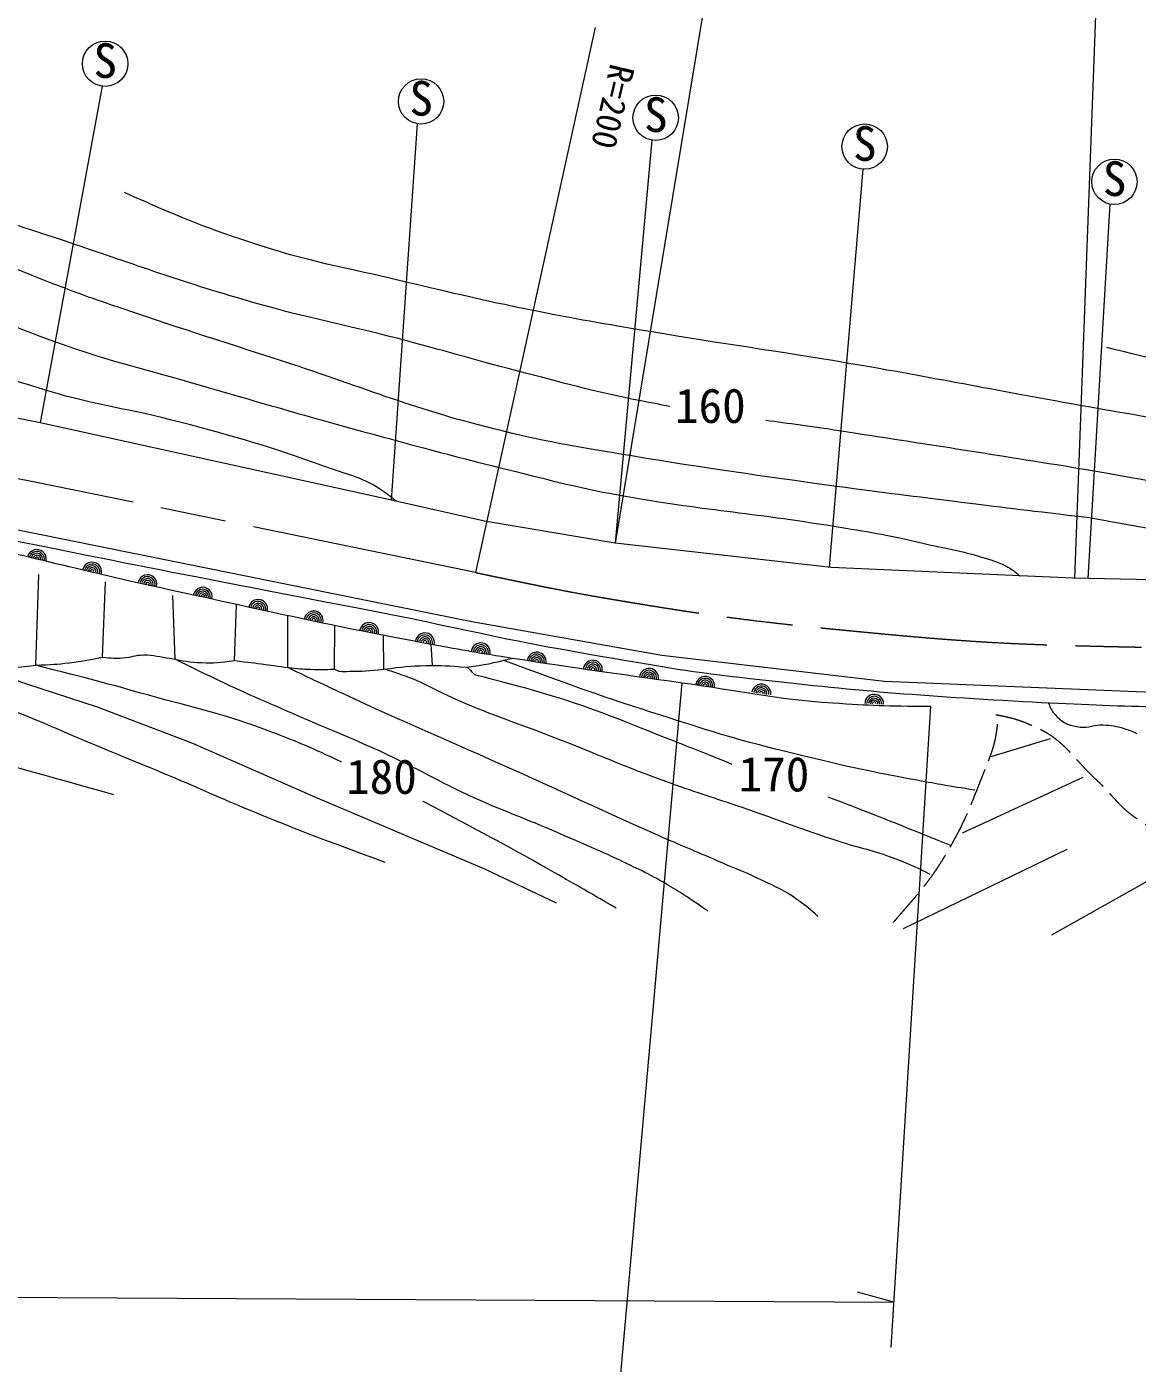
# Model space of a CAD drawing. Units: millimetres, scale not verified. Extents: x 40000 to 680000, y 20000 to 380000.
# Drawn here: x 249828 to 308568, y 247348 to 318026 of the extents above; entities that cross this region are included whole.
import ezdxf
from ezdxf.enums import TextEntityAlignment as Align

# ---------------------------------------------------------------- set-up
doc = ezdxf.new("R2010")
doc.units = ezdxf.units.MM
doc.header["$LTSCALE"] = 1000
doc.linetypes.add('CHAIN', pattern=[18.5, 12, -1.5, 3.5, -1.5])
doc.linetypes.add('USER1', pattern=[2.5, 2, -0.5])
for name, color, linetype, lineweight in [('M-BGD', 7, 'Continuous', 13), ('M-BMK', 7, 'CHAIN', 13), ('M-STR-HTXT', 7, 'Continuous', 13)]:
    doc.layers.add(name, color=color, linetype=linetype, lineweight=lineweight)
doc.styles.add('ＭＳ ゴシック', font='')
doc.styles.get('ＭＳ ゴシック').set_extended_font_data('MS Gothic')

msp = doc.modelspace()

# ---------------------------------------------------------------- linework, layer by layer
at = {"layer": 'M-BGD'}
for p, q in [((253810, 314882), (250533, 297079)), ((270484, 312894), (269110, 292990)), ((282898, 312028), (280951, 290714)), ((294058, 310490), (292273, 289449)), ((307124, 308650), (305948, 288849)), ((250306, 284262), (250465, 289066)), ((253844, 284684), (253996, 288672)), ((257681, 284576), (257548, 287955)), ((260812, 284503), (260916, 287477)), ((263637, 284138), (263647, 286906)), ((266111, 284051), (266119, 286375)), ((268709, 284051), (268696, 285857)), ((271286, 284246), (271225, 285376)), ((300835, 279435), (303982, 280385)), ((299322, 275390), (305710, 278350)), ((304835, 274519), (296188, 270328)), ((304056, 270001), (310786, 273802))]:
    msp.add_line(p, q, dxfattribs=at)
for points in [[(347769, 288743), (336386, 288326), (312715, 288706), (305167, 288865), (292383, 289436), (280951, 290714), (274047, 291871), (268968, 293022), (250533, 297079), (238775, 299422)], [(244902, 292313), (273376, 286566), (283427, 284793), (295203, 283416), (317112, 282511), (332336, 282203), (348014, 282590)], [(277857, 271686), (274055, 273477), (268738, 275726), (265124, 277263), (258617, 280117), (253563, 282035), (249834, 283254), (247166, 284216)]]:
    msp.add_lwpolyline(points, dxfattribs=at)
at = {"layer": 'M-BGD', "color": 1}
for centre in [(253974, 316071), (270685, 314077), (283094, 313212), (294148, 311687), (307359, 309827)]:
    msp.add_circle(centre, 1200, dxfattribs=at)
at = {"layer": 'M-BGD'}
for centre, radius, start, end in [((250362, 289879), 500, 347.18073, 167.18073), ((250362, 289879), 400, 347.18073, 167.18073), ((250362, 289879), 300, 347.18073, 167.18073), ((250362, 289879), 200, 347.18073, 167.18073), ((250362, 289879), 100, 347.18073, 167.18073), ((253287, 289213), 500, 347.18073, 167.18073), ((253287, 289213), 400, 347.18073, 167.18073), ((253287, 289213), 300, 347.18073, 167.18073), ((253287, 289213), 200, 347.18073, 167.18073), ((253287, 289213), 100, 347.18073, 167.18073), ((256213, 288547), 500, 347.18073, 167.18073), ((256213, 288547), 400, 347.18073, 167.18073), ((256213, 288547), 300, 347.18073, 167.18073), ((256213, 288547), 200, 347.18073, 167.18073), ((256213, 288547), 100, 347.18073, 167.18073), ((259138, 287882), 500, 347.18073, 167.18073), ((259138, 287882), 400, 347.18073, 167.18073), ((259138, 287882), 300, 347.18073, 167.18073), ((259138, 287882), 200, 347.18073, 167.18073), ((259138, 287882), 100, 347.18073, 167.18073), ((262068, 287237), 500, 348.23359, 168.23359), ((262068, 287237), 400, 348.23359, 168.23359), ((262068, 287237), 300, 348.23359, 168.23359), ((262068, 287237), 200, 348.23359, 168.23359), ((262068, 287237), 100, 348.23359, 168.23359), ((265005, 286626), 500, 348.23359, 168.23359), ((265005, 286626), 400, 348.23359, 168.23359), ((265005, 286626), 300, 348.23359, 168.23359), ((265005, 286626), 200, 348.23359, 168.23359), ((265005, 286626), 100, 348.23359, 168.23359), ((267942, 286014), 500, 348.23359, 168.23359), ((267942, 286014), 400, 348.23359, 168.23359), ((267942, 286014), 300, 348.23359, 168.23359), ((267942, 286014), 200, 348.23359, 168.23359), ((267942, 286014), 100, 348.23359, 168.23359), ((270891, 285466), 500, 349.901, 169.901), ((270891, 285466), 400, 349.901, 169.901), ((270891, 285466), 300, 349.901, 169.901), ((270891, 285466), 200, 349.901, 169.901), ((270891, 285466), 100, 349.901, 169.901), ((273844, 284940), 500, 349.901, 169.901), ((273844, 284940), 400, 349.901, 169.901), ((273844, 284940), 300, 349.901, 169.901), ((273844, 284940), 200, 349.901, 169.901), ((273844, 284940), 100, 349.901, 169.901), ((276804, 284455), 500, 351.74133, 171.74133), ((276804, 284455), 400, 351.74133, 171.74133), ((276804, 284455), 300, 351.74133, 171.74133), ((276804, 284455), 200, 351.74133, 171.74133), ((276804, 284455), 100, 351.74133, 171.74133), ((279773, 284024), 500, 351.74133, 171.74133), ((279773, 284024), 400, 351.74133, 171.74133), ((279773, 284024), 300, 351.74133, 171.74133), ((279773, 284024), 200, 351.74133, 171.74133), ((279773, 284024), 100, 351.74133, 171.74133), ((282742, 283593), 500, 351.74133, 171.74133), ((282742, 283593), 400, 351.74133, 171.74133), ((282742, 283593), 300, 351.74133, 171.74133), ((282742, 283593), 200, 351.74133, 171.74133), ((282742, 283593), 100, 351.74133, 171.74133), ((285712, 283171), 500, 352.16346, 172.16346), ((285712, 283171), 400, 352.16346, 172.16346), ((285712, 283171), 300, 352.16346, 172.16346), ((285712, 283171), 200, 352.16346, 172.16346), ((285712, 283171), 100, 352.16346, 172.16346), ((288684, 282762), 500, 352.16346, 172.16346), ((288684, 282762), 400, 352.16346, 172.16346), ((288684, 282762), 300, 352.16346, 172.16346), ((288684, 282762), 200, 352.16346, 172.16346), ((288684, 282762), 100, 352.16346, 172.16346), ((294653, 282219), 500, 357.70702, 177.70702), ((294653, 282219), 400, 357.70702, 177.70702), ((294653, 282219), 300, 357.70702, 177.70702), ((294653, 282219), 200, 357.70702, 177.70702), ((294653, 282219), 100, 357.70702, 177.70702)]:
    msp.add_arc(centre, radius, start, end, dxfattribs=at)
for points, knots in [([(306039, 292050), (302736, 292442), (301900, 292540), (299248, 292872), (296673, 293194), (295230, 293368), (292659, 293721), (288421, 294302), (286048, 294635), (281827, 295328), (279134, 295770), (277620, 296010), (274967, 296652), (270342, 297771), (267883, 298874), (263355, 300340), (259782, 301496), (257775, 302128), (254221, 303343), (253275, 303666), (252747, 303855), (251812, 304210), (249129, 305226), (247666, 305898), (245034, 307041), (242976, 307935), (241860, 308517), (239811, 309430), (238237, 310131), (237343, 310497), (235758, 311175), (234362, 311772), (233614, 312199), (232177, 312691), (231176, 313035), (230816, 313145), (229580, 313467)], [0, 0, 0, 0, 1, 1, 1, 2, 2, 2, 3, 3, 3, 4, 4, 4, 5, 5, 5, 6, 6, 6, 7, 7, 7, 8, 8, 8, 9, 9, 9, 10, 10, 10, 11, 11, 11, 12, 12, 12, 12]), ([(283835, 297952), (283321, 298043), (282782, 298145), (282209, 298259), (279661, 298768), (278261, 299183), (275744, 299833), (273290, 300466), (271934, 300891), (269482, 301531), (266511, 302305), (264808, 302588), (261856, 303431), (258109, 304501), (256060, 305267), (252368, 306516), (249661, 307432), (248104, 307848), (245475, 308969), (242282, 310331), (241190, 311022), (237623, 313129)], [0, 0, 0, 0, 1, 1, 1, 2, 2, 2, 3, 3, 3, 4, 4, 4, 5, 5, 5, 6, 6, 6, 7, 7, 7, 7]), ([(183671, 305326), (188529, 306336), (189814, 306582), (193766, 307312), (199891, 308444), (203339, 308999), (209508, 309859), (212830, 310322), (214698, 310568), (218045, 310788), (221721, 311031), (223806, 310911), (227475, 310581), (229212, 310424), (230168, 310168), (231868, 309781), (234360, 309214), (235662, 308550), (238053, 307647), (238782, 307372), (239169, 307162), (239874, 306828), (242508, 305582), (243827, 304564), (246488, 303375), (248385, 302527), (249444, 302033), (251403, 301339), (254367, 300290), (256097, 299916), (259117, 299040), (263111, 297882), (265346, 297226), (269362, 296142), (271483, 295569), (272671, 295248), (274805, 294726), (277297, 294116), (278681, 293707), (281205, 293252), (285607, 292458), (288125, 292336), (292538, 291611), (294288, 291324), (295273, 291177), (296997, 290766), (298629, 290378), (299581, 290278), (301159, 289707), (301423, 289612), (301570, 289549), (301809, 289403), (302035, 289264), (302116, 289195), (302349, 288991)], [0, 0, 0, 0, 1, 1, 1, 2, 2, 2, 3, 3, 3, 4, 4, 4, 5, 5, 5, 6, 6, 6, 7, 7, 7, 8, 8, 8, 9, 9, 9, 10, 10, 10, 11, 11, 11, 12, 12, 12, 13, 13, 13, 14, 14, 14, 15, 15, 15, 16, 16, 16, 17, 17, 17, 18, 18, 18, 18]), ([(347597, 293405), (346545, 293439), (346271, 293440), (345421, 293458), (341860, 293530), (339857, 293236), (336302, 293447), (332363, 293681), (330153, 293838), (326240, 294343), (321226, 294990), (318476, 295737), (313496, 296614), (310386, 297161), (308641, 297452), (305532, 298004), (300715, 298858), (298031, 299419), (293208, 300242), (289145, 300936), (286850, 301210), (282788, 301903), (280306, 302327), (278914, 302555), (276447, 303053), (273879, 303570), (272452, 303915), (269905, 304524), (266640, 305303), (264759, 305575), (261577, 306643), (258953, 307524), (258024, 307908), (254992, 309260)], [0, 0, 0, 0, 1, 1, 1, 2, 2, 2, 3, 3, 3, 4, 4, 4, 5, 5, 5, 6, 6, 6, 7, 7, 7, 8, 8, 8, 9, 9, 9, 10, 10, 10, 11, 11, 11, 11]), ([(269368, 292931), (268991, 293258), (268840, 293348), (268481, 293585), (267461, 294259), (266731, 294348), (265583, 294769), (262648, 295845), (260954, 296316), (257932, 297117), (255220, 297836), (253627, 297958), (250943, 298774), (248422, 299541), (246997, 299972), (244588, 301038), (242885, 301792), (242014, 302390), (240315, 303151), (239850, 303359), (239578, 303448), (239110, 303649), (237600, 304297), (236828, 304847), (235268, 305363), (231381, 306648), (229074, 307218), (224983, 307380), (222395, 307483), (220942, 307291), (218355, 307170), (213673, 306951), (211046, 306869), (206375, 306484), (202456, 306162), (200256, 306002), (196358, 305487), (192035, 304917), (189572, 304770), (185328, 303774), (182414, 303089), (180860, 302414), (177990, 301562), (174418, 300500), (172441, 299813), (168830, 298890), (165167, 297953), (163124, 297278), (159366, 296857), (157139, 296607), (156315, 296532), (153641, 296483)], [0, 0, 0, 0, 1, 1, 1, 2, 2, 2, 3, 3, 3, 4, 4, 4, 5, 5, 5, 6, 6, 6, 7, 7, 7, 8, 8, 8, 9, 9, 9, 10, 10, 10, 11, 11, 11, 12, 12, 12, 13, 13, 13, 14, 14, 14, 15, 15, 15, 16, 16, 16, 17, 17, 17, 17]), ([(347474, 296753), (346404, 296695), (346136, 296680), (345279, 296634), (341784, 296444), (339827, 295975), (336330, 296138), (332416, 296320), (330226, 296557), (326343, 297081), (320933, 297811), (317943, 298514), (312620, 299722), (310400, 300225), (309668, 300383), (306951, 301069)], [0, 0, 0, 0, 1, 1, 1, 2, 2, 2, 3, 3, 3, 4, 4, 4, 5, 5, 5, 5]), ([(347665, 291583), (346515, 291553), (346221, 291540), (345296, 291509), (341803, 291391), (339852, 290989), (336359, 291096), (332342, 291220), (330096, 291440), (326094, 291810), (321007, 292280), (318167, 292661), (313107, 293367), (310002, 293801), (308288, 294205), (305193, 294707), (300359, 295491), (297648, 295908), (292808, 296654), (291339, 296881), (290095, 297046), (288918, 297200)], [0, 0, 0, 0, 1, 1, 1, 2, 2, 2, 3, 3, 3, 4, 4, 4, 5, 5, 5, 6, 6, 6, 7, 7, 7, 7]), ([(215328, 293188), (217904, 293517), (218646, 293577), (220780, 293726), (224358, 293975), (226379, 293971), (229961, 293798), (234349, 293587), (236788, 293157), (241136, 292531), (242824, 292288), (243740, 291985), (245410, 291638), (255040, 289639), (258102, 289083), (270112, 286748)], [0, 0, 0, 0, 1, 1, 1, 2, 2, 2, 3, 3, 3, 4, 4, 4, 5, 5, 5, 5]), ([(215471, 292564), (219663, 293045), (220911, 293151), (224412, 293258), (228800, 293391), (231276, 293282), (235644, 292837), (239500, 292444), (241601, 291789), (245396, 290999), (250083, 290022), (252666, 289286), (257345, 288272), (262758, 287100), (265780, 286386), (271225, 285376), (272902, 285065), (273843, 284900), (275528, 284640), (279023, 284100), (280986, 283827), (284489, 283339), (287600, 282906), (289325, 282484), (292459, 282273), (294483, 282136), (295195, 282103), (297650, 282099)], [0, 0, 0, 0, 1, 1, 1, 2, 2, 2, 3, 3, 3, 4, 4, 4, 5, 5, 5, 6, 6, 6, 7, 7, 7, 8, 8, 8, 9, 9, 9, 9]), ([(270112, 286748), (274796, 285748), (276043, 285460), (279876, 284801), (282653, 284323), (284206, 284020), (287004, 283691), (292850, 283005), (296140, 282705), (302017, 282378), (307545, 282069), (309405, 282045), (316187, 281990)], [0, 0, 0, 0, 1, 1, 1, 2, 2, 2, 3, 3, 3, 4, 4, 4, 4]), ([(246072, 284442), (246781, 284263), (247026, 284226), (247648, 284158), (248681, 284046), (249099, 284131), (250306, 284262)], [0, 0, 0, 0, 1, 1, 1, 2, 2, 2, 2]), ([(250306, 284262), (251154, 284300), (251398, 284310), (252093, 284394), (252781, 284476), (253019, 284522), (253844, 284684)], [0, 0, 0, 0, 1, 1, 1, 2, 2, 2, 2]), ([(266494, 279135), (264800, 279938), (264284, 280145), (262833, 280709), (260346, 281674), (258859, 281949), (256290, 282671), (253962, 283327), (253202, 283524), (250306, 284262)], [0, 0, 0, 0, 1, 1, 1, 2, 2, 2, 3, 3, 3, 3]), ([(253844, 284684), (254338, 284640), (254499, 284626), (254918, 284650), (255343, 284674), (255571, 284805), (255998, 284809), (256557, 284814), (256863, 284699), (257417, 284629), (257417, 284629), (257417, 284629), (257417, 284629)], [0, 0, 0, 0, 1, 1, 1, 2, 2, 2, 3, 3, 3, 4, 4, 4, 4]), ([(257417, 284629), (258171, 284477), (258422, 284429), (259075, 284401), (259754, 284372), (260018, 284407), (260812, 284503)], [0, 0, 0, 0, 1, 1, 1, 2, 2, 2, 2]), ([(285856, 271250), (284852, 271957), (284553, 272161), (283675, 272676), (282678, 273261), (282080, 273521), (281037, 274019), (279698, 274659), (278924, 274966), (277561, 275553), (275982, 276234), (275064, 276536), (273499, 277249), (271536, 278143), (270509, 278796), (268549, 279697), (266859, 280474), (265880, 280836), (264176, 281582), (262408, 282355), (261409, 282770), (259668, 283604), (258889, 283977), (258634, 284097), (257681, 284576)], [0, 0, 0, 0, 1, 1, 1, 2, 2, 2, 3, 3, 3, 4, 4, 4, 5, 5, 5, 6, 6, 6, 7, 7, 7, 8, 8, 8, 8]), ([(260812, 284503), (261611, 284412), (261817, 284390), (262460, 284304), (262920, 284243), (263067, 284222), (263637, 284138)], [0, 0, 0, 0, 1, 1, 1, 2, 2, 2, 2]), ([(263637, 284138), (264211, 284080), (264373, 284064), (264846, 284046), (265340, 284028), (265509, 284034), (266111, 284051)], [0, 0, 0, 0, 1, 1, 1, 2, 2, 2, 2]), ([(291678, 270974), (291234, 271387), (291075, 271507), (290660, 271811), (289874, 272389), (289347, 272586), (288465, 273002), (287652, 273386), (287179, 273562), (286353, 273919), (285139, 274444), (284452, 274722), (283242, 275257), (279980, 276700), (278174, 277556), (274920, 279018), (271668, 280480), (269815, 281230), (266586, 282741), (265432, 283282), (265060, 283452), (263637, 284138)], [0, 0, 0, 0, 1, 1, 1, 2, 2, 2, 3, 3, 3, 4, 4, 4, 5, 5, 5, 6, 6, 6, 7, 7, 7, 7]), ([(268709, 284051), (269752, 284181), (270065, 284221), (270939, 284240), (271795, 284259), (272103, 284236), (273129, 284157)], [0, 0, 0, 0, 1, 1, 1, 2, 2, 2, 2]), ([(299978, 277656), (298508, 277883), (298115, 277960), (296925, 278176), (293974, 278712), (292337, 279106), (289426, 279827), (286845, 280466), (285434, 280962), (282900, 281769), (279764, 282769), (278682, 283178), (275044, 284517)], [0, 0, 0, 0, 1, 1, 1, 2, 2, 2, 3, 3, 3, 4, 4, 4, 4]), ([(268784, 273836), (265444, 275071), (264551, 275382), (261882, 276484), (260231, 277166), (259324, 277589), (257678, 278283), (256066, 278961), (255156, 279322), (253541, 279993), (251673, 280768), (250651, 281263), (248763, 281987), (247345, 282531), (246519, 282748), (245087, 283254), (244306, 283530), (243986, 283644), (243191, 283931)], [0, 0, 0, 0, 1, 1, 1, 2, 2, 2, 3, 3, 3, 4, 4, 4, 5, 5, 5, 6, 6, 6, 6]), ([(266111, 284051), (266204, 283997), (266245, 283984), (266337, 283954), (266553, 283884), (266691, 283942), (266918, 283940), (267619, 283935), (267861, 283975), (268709, 284051)], [0, 0, 0, 0, 1, 1, 1, 2, 2, 2, 3, 3, 3, 3]), ([(297617, 273202), (296745, 273629), (296479, 273744), (295727, 274039), (294615, 274477), (293937, 274563), (292802, 274936), (290780, 275600), (289673, 276046), (287661, 276736), (286187, 277242), (285349, 277488), (283884, 278017), (281391, 278917), (280039, 279539), (277569, 280499), (275671, 281238), (274574, 281568), (272703, 282372), (271495, 282892), (270884, 283343), (269638, 283762), (269278, 283883), (269150, 283933), (268709, 284051)], [0, 0, 0, 0, 1, 1, 1, 2, 2, 2, 3, 3, 3, 4, 4, 4, 5, 5, 5, 6, 6, 6, 7, 7, 7, 8, 8, 8, 8]), ([(287143, 279014), (285574, 279653), (285166, 279813), (283893, 280312), (281590, 281214), (280320, 281784), (277962, 282531), (276249, 283074), (273795, 283682), (273528, 283756), (273528, 283756), (273528, 283756), (273528, 283756)], [0, 0, 0, 0, 1, 1, 1, 2, 2, 2, 3, 3, 3, 4, 4, 4, 4]), ([(254436, 277416), (250374, 278546), (249353, 278831), (246097, 279745), (242468, 280765), (240497, 281581), (236812, 282373)], [0, 0, 0, 0, 1, 1, 1, 2, 2, 2, 2]), ([(303958, 282040), (304079, 281803), (304160, 281708), (304331, 281531), (304693, 281158), (305031, 281054), (305547, 280991), (306020, 280933), (306286, 281132), (306762, 281105), (307201, 281080), (307452, 281048), (307873, 280918), (308143, 280835), (308247, 280797), (308548, 280659)], [0, 0, 0, 0, 1, 1, 1, 2, 2, 2, 3, 3, 3, 4, 4, 4, 5, 5, 5, 5]), ([(281003, 271408), (279304, 272407), (278857, 272659), (277472, 273444), (274890, 274906), (274037, 275340), (270794, 277063)], [0, 0, 0, 0, 1, 1, 1, 2, 2, 2, 2]), ([(298718, 274724), (296614, 275568), (296083, 275784), (294387, 276448), (293544, 276779), (293279, 276883), (292227, 277289)], [0, 0, 0, 0, 1, 1, 1, 2, 2, 2, 2])]:
    msp.add_open_spline(points, degree=3, knots=knots, dxfattribs=at)
for points in [[(311232, 291123), (308635, 291587), (308635, 291587), (306039, 292050)], [(273129, 284157), (274074, 284296), (274433, 284355), (275528, 284640)], [(273528, 283756), (273328, 283957), (273328, 283957), (273129, 284157)], [(275528, 284640), (275528, 284640), (275528, 284640), (275528, 284640)], [(303862, 282278), (303891, 282205), (303907, 282167), (303958, 282040)]]:
    msp.add_open_spline(points, degree=3, dxfattribs=at)
at = {"layer": 'M-BGD', "linetype": 'USER1'}
for points, knots in [([(295668, 270664), (297186, 272413), (297739, 272999), (298718, 274724), (299525, 276146), (299832, 277021), (300435, 278539), (300797, 279452), (301038, 279972), (301159, 280946), (301193, 281219), (301178, 281433), (301089, 281647), (301089, 281647), (301089, 281647), (301089, 281647), (301089, 281647), (301089, 281647), (301089, 281647)], [0, 0, 0, 0, 1, 1, 1, 2, 2, 2, 3, 3, 3, 4, 4, 4, 5, 5, 5, 6, 6, 6, 6]), ([(301089, 281647), (302050, 281476), (302437, 281333), (303239, 280970), (304742, 280289), (305199, 279301), (306417, 278189), (307218, 277458), (307519, 276877), (308403, 276249), (309522, 275456), (310248, 275114), (311558, 274707), (313711, 274039), (315039, 274202), (317260, 273819), (318863, 273543), (319752, 273335), (321349, 273025), (321349, 273025), (321349, 273025), (321349, 273025)], [0, 0, 0, 0, 1, 1, 1, 2, 2, 2, 3, 3, 3, 4, 4, 4, 5, 5, 5, 6, 6, 6, 7, 7, 7, 7])]:
    msp.add_open_spline(points, degree=3, knots=knots, dxfattribs=at)
at = {"layer": 'M-BMK'}
msp.add_lwpolyline([(273572, 289163), (250170, 293968), (245489, 294849)], dxfattribs=at)
msp.add_open_spline([(273572, 289163), (277863, 288255), (279054, 288030), (282594, 287451), (287297, 286681), (289959, 286413), (294704, 285960), (301688, 285294), (304099, 285320), (312647, 285140)], degree=3, knots=[0, 0, 0, 0, 1, 1, 1, 2, 2, 2, 3, 3, 3, 3], dxfattribs=at)
at = {"layer": 'M-STR-HTXT'}
for p, q in [((306626, 325764), (305244, 288863)), ((286568, 324584), (280951, 290714)), ((279899, 317977), (273572, 289163)), ((280694, 240427), (284489, 283339)), ((295543, 248184), (297650, 282099)), ((196767, 251125), (295692, 250575)), ((295692, 250575), (293765, 251103))]:
    msp.add_line(p, q, dxfattribs=at)

# ---------------------------------------------------------------- texts
at = {"layer": 'M-BGD', "color": 1, "style": 'ＭＳ ゴシック'}
for p in [(253982, 314769), (270694, 312775), (283102, 311910), (294157, 310385), (307368, 308525)]:
    msp.add_text('S', height=1833, dxfattribs=at).set_placement(p, align=Align.BOTTOM_CENTER)
at = {"layer": 'M-BGD', "style": 'ＭＳ ゴシック'}
for s, p in [('160', (284117, 296523)), ('180', (266722, 276908)), ('170', (287483, 277036))]:
    msp.add_text(s, height=1833, dxfattribs=at).set_placement(p, align=Align.BOTTOM_LEFT)
at = {"layer": 'M-STR-HTXT', "style": 'ＭＳ ゴシック'}
msp.add_text('R=200', height=1320, rotation=256.676, dxfattribs=at).set_placement((280324, 316226), align=Align.BOTTOM_LEFT)

doc.saveas('drawing.dxf')
